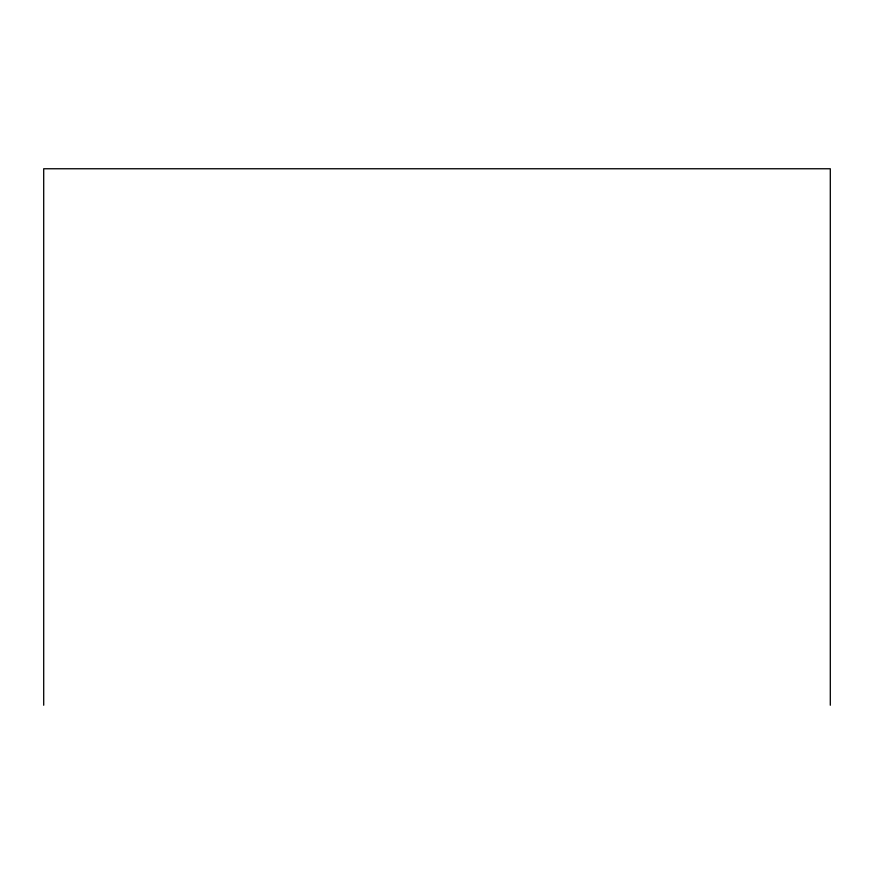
<?xml version="1.0" encoding="UTF-8"?>
<svg xmlns="http://www.w3.org/2000/svg" width="874" height="874" viewBox="0 0 874 874"><rect width="100%" height="100%" fill="white"/><g stroke="black" fill="none" stroke-linecap="round" stroke-linejoin="round"><path stroke-width="1.31" d="M830.3 705.242L830.3 168.758L43.7 168.758L43.7 705.242"/></g></svg>
